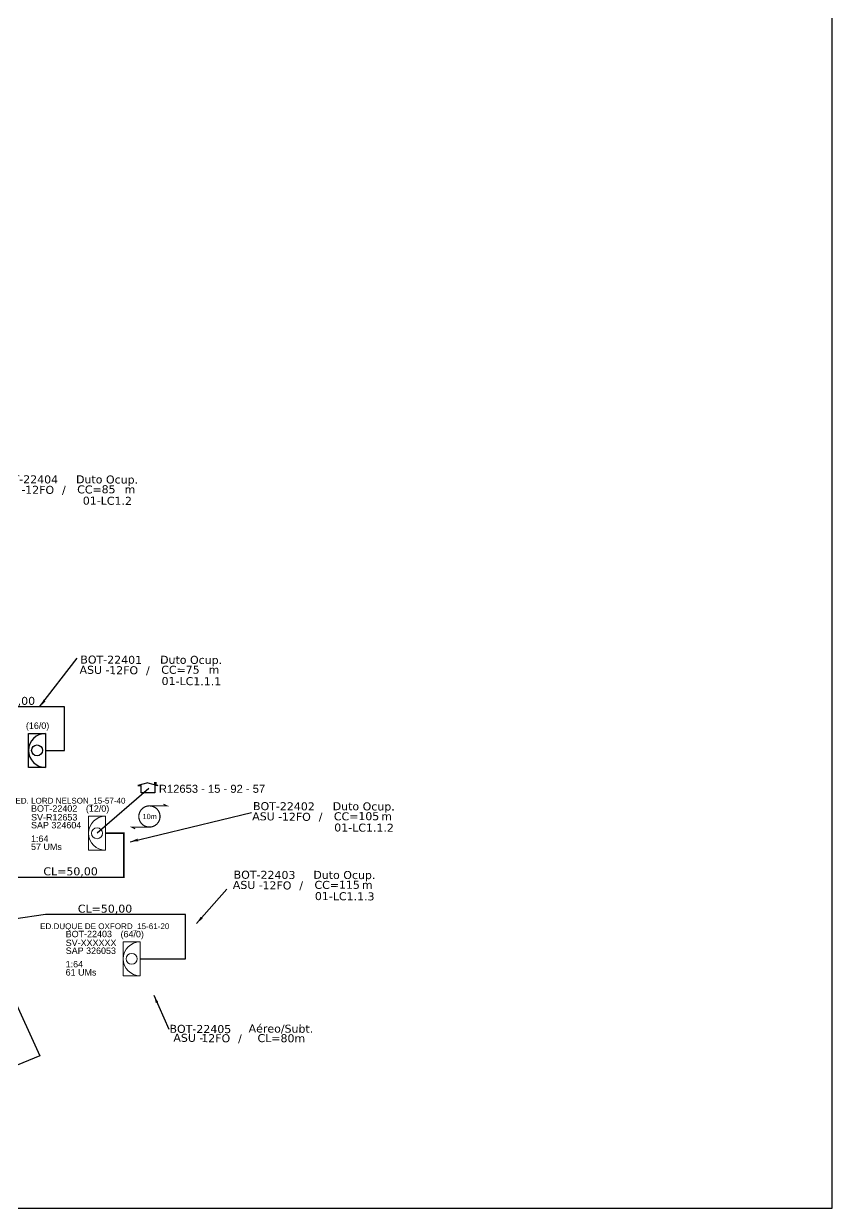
# Model space of a CAD drawing. Header units: metres. Extents: x -1286 to -445, y -500 to 94.
# Drawn here: x -647.1 to -445.1, y -499.8 to -203.8 of the extents above; entities that cross this region are included whole.
import ezdxf
from ezdxf.enums import TextEntityAlignment as Align

# ---------------------------------------------------------------- set-up
doc = ezdxf.new("R2010")
doc.units = ezdxf.units.M
for name, color, linetype in [('10.0-Cartográfico', 4, 'Continuous'), ('CAP a instalar', 1, 'Continuous'), ('celulas gpon', 7, 'Continuous'), ('Folga', 1, 'Continuous'), ('label_cabos', 7, 'Continuous'), ('Legenda', 1, 'Continuous'), ('surveys', 7, 'Continuous'), ('surveys legendas', 7, 'Continuous')]:
    doc.layers.add(name, color=color, linetype=linetype)
doc.layers.add("20.0-LEGENDA DOS CDO'S", color=1, linetype='Continuous', lineweight=0)
doc.layers.add('20.1-CDO_INTERIOR', color=1, linetype='Continuous', lineweight=0)
doc.layers.add('DROP DE CLIENTE', color=140, linetype='Continuous', plot=False)
doc.layers.add('EXTRA', color=50, linetype='Continuous', plot=False)
doc.styles.add('ARIAL', font='arial.ttf')
doc.styles.add('siredit', font='verdana.ttf')
doc.dimstyles.new('CC', dxfattribs={"dimtxt": 0.8, "dimasz": 2, "dimexe": 0.18, "dimexo": 0.0625, "dimgap": 0.09, "dimtad": 0, "dimdec": 0, "dimrnd": 1, "dimzin": 0, "dimdsep": 46, "dimtxsty": 'siredit', "dimblk": 'NONE', "dimcen": 0, "dimse1": 1, "dimse2": 1, "dimsd1": 1, "dimsd2": 1, "dimclrt": 7, "dimadec": 0, "dimazin": 0, "dimtfac": 1, "dimtdec": 0, "dimtofl": 0, "dimtmove": 0, "dimatfit": 3, "dimfxl": 0, "dimtolj": 1, "dimtzin": 0, "dimarcsym": 0})

# ---------------------------------------------------------------- blocks, each defined once
blk = doc.blocks.new('A$C07E14978')
at = {"layer": 'Folga', "color": 0, "const_width": 0.146}
blk.add_lwpolyline([(2.23, 2.92, 1.000012), (2.23, 0.28, 0.999978)], format="xyb", close=True, dxfattribs=at)
at = {"layer": 'Folga', "color": 0, "const_width": 0.137}
for points in [[(2.23, 2.92), (4.42, 2.92), (3.98, 3.13)], [(2.23, 0.28), (0.03, 0.28), (0.47, 0.06)]]:
    blk.add_lwpolyline(points, dxfattribs=at)
at = {"layer": 'Folga', "color": 0}
blk.add_text('10m', height=0.659, dxfattribs=at).set_placement((1.38, 1.27))
blk = doc.blocks.new('Inst CB DT OCUP CFOA-SM-ASU-120-S-12')
at = {"layer": 'label_cabos', "color": 0, "style": 'siredit'}
for tag, flags, p in [('ID_ATIVIDADE', 3, (1.31, 2.67)), ('FATOR', 1, (11.56, 2.55))]:
    blk.add_attdef(tag, text='', height=1, rotation=359.69, dxfattribs=dict(at, flags=flags)).set_placement(p, align=Align.MIDDLE_CENTER)
for tag, p in [('DESTINO_CABO', (3.13, 1.26)), ('TIPO_CABO', (13.11, 1.24)), ('TIPO_CABO', (1.26, 0)), ('CABO', (4.69, -0.05)), ('/', (7.71, -0.05)), ('LANCE', (10.91, 0)), ('UND', (15.96, 0)), ('FID', (13.15, -1.41))]:
    blk.add_attdef(tag, text='', height=1, rotation=359.69, dxfattribs=at).set_placement(p, align=Align.MIDDLE_CENTER)
blk.add_attdef('QTDE', (12.43, -0.47), '', height=1, rotation=359.69, dxfattribs=at)
blk = doc.blocks.new('_None')
blk = doc.blocks.new('LEGENDA DOS CABOS')
at = {"layer": 'EXTRA', "color": 0, "style": 'siredit'}
for tag, p in [('ID', (4.6, 0.97)), ('XX', (9.03, 0.97))]:
    blk.add_attdef(tag, text='', height=0.48, rotation=359.69, dxfattribs=at).set_placement(p, align=Align.MIDDLE_CENTER)
at = {"layer": 'Legenda', "color": 0, "style": 'siredit'}
for tag, p in [('TIPO_CABO', (1.31, 0)), ('CABO', (4.69, -0.05)), ('/', (6.81, -0.05)), ('METROS', (10.03, -0.05))]:
    blk.add_attdef(tag, text='', height=0.8, rotation=359.69, dxfattribs=at).set_placement(p, align=Align.MIDDLE_CENTER)

msp = doc.modelspace()

# ---------------------------------------------------------------- linework, layer by layer
msp.add_lwpolyline([(-1286.07, -499.81), (-445.07, -499.81), (-445.07, 94.19), (-1286.07, 94.19)], close=True)
at = {"layer": '10.0-Cartográfico'}
msp.add_lwpolyline([(-651.57, -310.85), (-701.71, -333.04), (-643.09, -461.68), (-674.28, -474.54), (-729.81, -346.44), (-824.17, -388.24)], dxfattribs=at)
at = {"layer": '20.1-CDO_INTERIOR', "color": 1, "lineweight": 18}
msp.add_lwpolyline([(-630.92, -410.34), (-630.92, -401.84), (-626.67, -401.84), (-626.67, -410.34)], close=True, dxfattribs=at)
at = {"layer": '20.1-CDO_INTERIOR', "color": 7, "lineweight": 18}
msp.add_lwpolyline([(-622.26, -441.71), (-622.27, -433.21), (-618.02, -433.21), (-618.01, -441.71)], close=True, dxfattribs=at)
at = {"layer": '20.1-CDO_INTERIOR', "color": 1, "lineweight": 18}
msp.add_circle((-628.8, -406.09), 1.36, dxfattribs=at)
at = {"layer": '20.1-CDO_INTERIOR', "color": 7, "lineweight": 18}
msp.add_circle((-620.14, -437.46), 1.36, dxfattribs=at)
at = {"layer": '20.1-CDO_INTERIOR', "color": 1, "lineweight": 18}
msp.add_arc((-626.67, -406.09), 4.25, 90.0276, 270.0276, dxfattribs=at)
at = {"layer": '20.1-CDO_INTERIOR', "color": 7, "lineweight": 18}
msp.add_arc((-618.01, -437.46), 4.25, 90.0276, 270.0276, dxfattribs=at)
at = {"layer": 'CAP a instalar', "color": 7, "ltscale": 5}
for points in [[(-641.67, -385.38), (-636.92, -385.38), (-636.92, -374.5), (-661.87, -374.5), (-668.9, -377.25), (-677.09, -377.25), (-679.54, -379.74)], [(-618.01, -437.46), (-606.71, -437.46), (-606.71, -426.42), (-641.69, -426.42), (-665.46, -429.88), (-676.15, -407.15), (-671.7, -381.76), (-677.09, -381.76), (-679.54, -379.74)]]:
    msp.add_lwpolyline(points, dxfattribs=at)
at = {"layer": 'CAP a instalar', "ltscale": 5, "const_width": 0.4}
msp.add_lwpolyline([(-626.67, -406.09), (-622.08, -406.09), (-622.08, -417.1), (-650.41, -417.1), (-673.6, -406.29), (-668.9, -379.5), (-677.09, -379.5), (-679.54, -379.74)], dxfattribs=at)
at = {"layer": 'CAP a instalar', "color": 7, "ltscale": 5}
msp.add_lwpolyline([(-645.91, -389.63), (-645.91, -381.13), (-641.66, -381.13), (-641.66, -389.63)], close=True, dxfattribs=at)
msp.add_circle((-643.78, -385.38), 1.36, dxfattribs=at)
msp.add_arc((-641.66, -385.38), 4.25, 90.0276, 270.0276, dxfattribs=at)
at = {"layer": 'DROP DE CLIENTE'}
msp.add_lwpolyline([(-615.87, -394.87), (-628.8, -406.09)], dxfattribs=at)
at = {"layer": 'surveys'}
for p, q in [((-616.08, -393.44), (-618.59, -394.17)), ((-616.08, -393.44), (-613.56, -394.17)), ((-614.39, -393.92), (-614.39, -393.33)), ((-614.12, -393.33), (-614.13, -393.99)), ((-618.59, -394.17), (-617.8, -394.17)), ((-617.8, -395.97), (-617.8, -394.18)), ((-614.35, -395.97), (-617.8, -395.97)), ((-613.56, -394.17), (-614.35, -394.17)), ((-614.35, -394.17), (-614.35, -395.97))]:
    msp.add_line(p, q, dxfattribs=at)

# ---------------------------------------------------------------- block references
at = {"layer": 'Folga', "xscale": 2.006958307478562, "yscale": 2.006958307478562, "zscale": 2.006958307478562}
msp.add_blockref('A$C07E14978', (-620.18, -405.1), dxfattribs=at)
at = {"layer": 'label_cabos', "color": 0, "lineweight": 0}
ref = msp.add_blockref('Inst CB DT OCUP CFOA-SM-ASU-120-S-12', (-652.5, -320.16), dxfattribs=dict(at, xscale=2, yscale=2, zscale=2))
ref.add_attrib('DESTINO_CABO', 'BOT-22404', dxfattribs={"color": 0, "height": 2, "rotation": 359.69, "style": 'siredit'}).set_placement((-646.24, -317.63), align=Align.MIDDLE_CENTER)
ref.add_attrib('CABO', '12FO', dxfattribs={"color": 0, "height": 2, "rotation": 359.69, "style": 'siredit'}).set_placement((-643.13, -320.26), align=Align.MIDDLE_CENTER)
ref.add_attrib('TIPO_CABO', 'Duto Ocup.', dxfattribs={"color": 0, "height": 2, "rotation": 359.69, "style": 'siredit'}).set_placement((-626.29, -317.67), align=Align.MIDDLE_CENTER)
ref.add_attrib('/', '/', dxfattribs={"color": 0, "height": 2, "rotation": 359.69, "style": 'siredit'}).set_placement((-637.08, -320.26), align=Align.MIDDLE_CENTER)
ref.add_attrib('TIPO_CABO', 'ASU - ', dxfattribs={"color": 0, "height": 2, "rotation": 359.69, "style": 'siredit'}).set_placement((-649.98, -320.17), align=Align.MIDDLE_CENTER)
ref.add_attrib('FID', '01-LC1.2', dxfattribs={"color": 0, "height": 2, "rotation": 359.69, "style": 'siredit'}).set_placement((-626.21, -322.99), align=Align.MIDDLE_CENTER)
ref.add_attrib('LANCE', 'CC=', dxfattribs={"color": 0, "height": 2, "rotation": 359.69, "style": 'siredit'}).set_placement((-630.69, -320.16), align=Align.MIDDLE_CENTER)
ref.add_attrib('QTDE', '85', (-627.65, -321.11), dxfattribs={"color": 0, "height": 2, "rotation": 359.69, "style": 'siredit'})
ref.add_attrib('UND', 'm', dxfattribs={"color": 0, "height": 2, "rotation": 359.69, "style": 'siredit'}).set_placement((-620.58, -320.16), align=Align.MIDDLE_CENTER)
ref = msp.add_blockref('Inst CB DT OCUP CFOA-SM-ASU-120-S-12', (-631.51, -365.24), dxfattribs=dict(at, xscale=2, yscale=2, zscale=2))
ref.add_attrib('DESTINO_CABO', 'BOT-22401', dxfattribs={"color": 0, "height": 2, "rotation": 359.69, "style": 'siredit'}).set_placement((-625.25, -362.71), align=Align.MIDDLE_CENTER)
ref.add_attrib('CABO', '12FO', dxfattribs={"color": 0, "height": 2, "rotation": 359.69, "style": 'siredit'}).set_placement((-622.14, -365.34), align=Align.MIDDLE_CENTER)
ref.add_attrib('TIPO_CABO', 'Duto Ocup.', dxfattribs={"color": 0, "height": 2, "rotation": 359.69, "style": 'siredit'}).set_placement((-605.29, -362.75), align=Align.MIDDLE_CENTER)
ref.add_attrib('/', '/', dxfattribs={"color": 0, "height": 2, "rotation": 359.69, "style": 'siredit'}).set_placement((-616.08, -365.34), align=Align.MIDDLE_CENTER)
ref.add_attrib('TIPO_CABO', 'ASU - ', dxfattribs={"color": 0, "height": 2, "rotation": 359.69, "style": 'siredit'}).set_placement((-628.98, -365.25), align=Align.MIDDLE_CENTER)
ref.add_attrib('FID', '01-LC1.1.1', dxfattribs={"color": 0, "height": 2, "rotation": 359.69, "style": 'siredit'}).set_placement((-605.21, -368.07), align=Align.MIDDLE_CENTER)
ref.add_attrib('LANCE', 'CC=', dxfattribs={"color": 0, "height": 2, "rotation": 359.69, "style": 'siredit'}).set_placement((-609.69, -365.23), align=Align.MIDDLE_CENTER)
ref.add_attrib('QTDE', '75', (-606.65, -366.19), dxfattribs={"color": 0, "height": 2, "rotation": 359.69, "style": 'siredit'})
ref.add_attrib('UND', 'm', dxfattribs={"color": 0, "height": 2, "rotation": 359.69, "style": 'siredit'}).set_placement((-599.58, -365.23), align=Align.MIDDLE_CENTER)
ref = msp.add_blockref('Inst CB DT OCUP CFOA-SM-ASU-120-S-12', (-588.36, -401.85), dxfattribs=dict(at, xscale=2, yscale=2, zscale=2))
ref.add_attrib('DESTINO_CABO', 'BOT-22402', dxfattribs={"color": 0, "height": 2, "rotation": 359.69, "style": 'siredit'}).set_placement((-582.1, -399.33), align=Align.MIDDLE_CENTER)
ref.add_attrib('CABO', '12FO', dxfattribs={"color": 0, "height": 2, "rotation": 359.69, "style": 'siredit'}).set_placement((-578.99, -401.96), align=Align.MIDDLE_CENTER)
ref.add_attrib('TIPO_CABO', 'Duto Ocup.', dxfattribs={"color": 0, "height": 2, "rotation": 359.69, "style": 'siredit'}).set_placement((-562.15, -399.36), align=Align.MIDDLE_CENTER)
ref.add_attrib('/', '/', dxfattribs={"color": 0, "height": 2, "rotation": 359.69, "style": 'siredit'}).set_placement((-572.94, -401.96), align=Align.MIDDLE_CENTER)
ref.add_attrib('TIPO_CABO', 'ASU - ', dxfattribs={"color": 0, "height": 2, "rotation": 359.69, "style": 'siredit'}).set_placement((-585.84, -401.86), align=Align.MIDDLE_CENTER)
ref.add_attrib('FID', '01-LC1.1.2', dxfattribs={"color": 0, "height": 2, "rotation": 359.69, "style": 'siredit'}).set_placement((-562.07, -404.68), align=Align.MIDDLE_CENTER)
ref.add_attrib('LANCE', 'CC=', dxfattribs={"color": 0, "height": 2, "rotation": 359.69, "style": 'siredit'}).set_placement((-566.55, -401.85), align=Align.MIDDLE_CENTER)
ref.add_attrib('QTDE', '105', (-563.51, -402.8), dxfattribs={"color": 0, "height": 2, "rotation": 359.69, "style": 'siredit'})
ref.add_attrib('UND', 'm', dxfattribs={"color": 0, "height": 2, "rotation": 359.69, "style": 'siredit'}).set_placement((-556.44, -401.85), align=Align.MIDDLE_CENTER)
ref = msp.add_blockref('Inst CB DT OCUP CFOA-SM-ASU-120-S-12', (-593.21, -418.99), dxfattribs=dict(at, xscale=2, yscale=2, zscale=2))
ref.add_attrib('DESTINO_CABO', 'BOT-22403', dxfattribs={"color": 0, "height": 2, "rotation": 359.69, "style": 'siredit'}).set_placement((-586.94, -416.47), align=Align.MIDDLE_CENTER)
ref.add_attrib('CABO', '12FO', dxfattribs={"color": 0, "height": 2, "rotation": 359.69, "style": 'siredit'}).set_placement((-583.83, -419.1), align=Align.MIDDLE_CENTER)
ref.add_attrib('TIPO_CABO', 'Duto Ocup.', dxfattribs={"color": 0, "height": 2, "rotation": 359.69, "style": 'siredit'}).set_placement((-566.99, -416.51), align=Align.MIDDLE_CENTER)
ref.add_attrib('/', '/', dxfattribs={"color": 0, "height": 2, "rotation": 359.69, "style": 'siredit'}).set_placement((-577.78, -419.1), align=Align.MIDDLE_CENTER)
ref.add_attrib('TIPO_CABO', 'ASU - ', dxfattribs={"color": 0, "height": 2, "rotation": 359.69, "style": 'siredit'}).set_placement((-590.68, -419), align=Align.MIDDLE_CENTER)
ref.add_attrib('FID', '01-LC1.1.3', dxfattribs={"color": 0, "height": 2, "rotation": 359.69, "style": 'siredit'}).set_placement((-566.91, -421.82), align=Align.MIDDLE_CENTER)
ref.add_attrib('LANCE', 'CC=', dxfattribs={"color": 0, "height": 2, "rotation": 359.69, "style": 'siredit'}).set_placement((-571.39, -418.99), align=Align.MIDDLE_CENTER)
ref.add_attrib('QTDE', '115', (-568.35, -419.94), dxfattribs={"color": 0, "height": 2, "rotation": 359.69, "style": 'siredit'})
ref.add_attrib('UND', 'm', dxfattribs={"color": 0, "height": 2, "rotation": 359.69, "style": 'siredit'}).set_placement((-561.28, -418.99), align=Align.MIDDLE_CENTER)
ref = msp.add_blockref('LEGENDA DOS CABOS', (-611.45, -458.25), dxfattribs=dict(at, xscale=2, yscale=2, zscale=2))
ref.add_attrib('ID', 'BOT-22405', dxfattribs={"color": 0, "height": 2, "rotation": 359.69, "style": 'siredit'}).set_placement((-602.97, -454.99), align=Align.MIDDLE_CENTER)
ref.add_attrib('CABO', '12FO', dxfattribs={"color": 0, "height": 2, "rotation": 359.69, "style": 'siredit'}).set_placement((-599.13, -457.3), align=Align.MIDDLE_CENTER)
ref.add_attrib('METROS', 'CL=80m', dxfattribs={"color": 0, "height": 2, "rotation": 359.69, "style": 'siredit'}).set_placement((-582.74, -457.3), align=Align.MIDDLE_CENTER)
ref.add_attrib('XX', 'Aéreo/Subt.', dxfattribs={"color": 0, "height": 2, "rotation": 359.69, "style": 'siredit'}).set_placement((-582.84, -454.9), align=Align.MIDDLE_CENTER)
ref.add_attrib('/', '/', dxfattribs={"color": 0, "height": 2, "rotation": 359.69, "style": 'siredit'}).set_placement((-593.07, -457.3), align=Align.MIDDLE_CENTER)
ref.add_attrib('TIPO_CABO', 'ASU -', dxfattribs={"color": 0, "height": 2, "rotation": 359.69, "style": 'siredit'}).set_placement((-605.97, -457.2), align=Align.MIDDLE_CENTER)

# ---------------------------------------------------------------- texts
at = {"color": 1, "style": 'ARIAL'}
msp.add_text('ED. LORD NELSON_15-57-40', height=1.44, rotation=0.0099, dxfattribs=at).set_placement((-649.18, -398.67))
at = {"color": 7, "style": 'ARIAL'}
msp.add_text('ED.DUQUE DE OXFORD_15-61-20', height=1.44, rotation=0.0099, dxfattribs=at).set_placement((-643.02, -430.04))
at = {"layer": "20.0-LEGENDA DOS CDO'S", "color": 1, "style": 'ARIAL'}
for s, rotation, p in [('BOT-22402', 0.118, (-645.28, -400.7)), ('SV-R12653', 359.9724, (-645.27, -402.89)), ('SAP 324604', 359.9724, (-645.28, -404.86)), ('1:64', 359.9724, (-645.29, -408.24)), ('57 UMs', 359.9724, (-645.29, -410.27))]:
    msp.add_text(s, height=1.6, rotation=rotation, dxfattribs=at).set_placement(p)
msp.add_text('(12/0)', height=1.6, rotation=359.9724, dxfattribs=at).set_placement((-628.66, -400.71), align=Align.CENTER)
at = {"layer": "20.0-LEGENDA DOS CDO'S", "color": 7, "style": 'ARIAL'}
for s, rotation, p in [('BOT-22403', 0.118, (-636.62, -432.07)), ('SAP 326053', 359.9724, (-636.62, -436.23)), ('SV-XXXXXX', 359.9724, (-636.62, -434.26)), ('1:64', 359.9724, (-636.64, -439.61)), ('61 UMs', 359.9724, (-636.64, -441.64))]:
    msp.add_text(s, height=1.6, rotation=rotation, dxfattribs=at).set_placement(p)
msp.add_text('(64/0)', height=1.6, rotation=359.9724, dxfattribs=at).set_placement((-620, -432.08), align=Align.CENTER)
at = {"layer": 'CAP a instalar', "color": 7, "ltscale": 5, "style": 'ARIAL'}
msp.add_text('(16/0)', height=1.6, rotation=359.9724, dxfattribs=at).set_placement((-643.65, -380), align=Align.CENTER)
at = {"layer": 'celulas gpon', "style": 'siredit'}
for p in [(-657.86, -374), (-642.2, -416.6), (-633.59, -425.92)]:
    msp.add_text('CL=50,00', height=2, rotation=0.0098, dxfattribs=at).set_placement(p)
at = {"layer": 'surveys legendas', "color": 7, "style": 'ARIAL'}
msp.add_text('R12653 - 15 - 92 - 57', height=2, dxfattribs=at).set_placement((-613.34, -395.97))

# ---------------------------------------------------------------- leaders
at = {"layer": 'label_cabos'}
for points in [[(-643.14, -374.5), (-633.74, -362.35)], [(-620.53, -408.21), (-590.22, -400.91)], [(-603.95, -428.67), (-596.39, -420.03)], [(-614.6, -446.56), (-610.88, -455.01)]]:
    msp.add_leader(points, dimstyle='CC', override={"dimgap": 0.09, "dimtad": 0}, dxfattribs=at)

doc.saveas('drawing.dxf')
